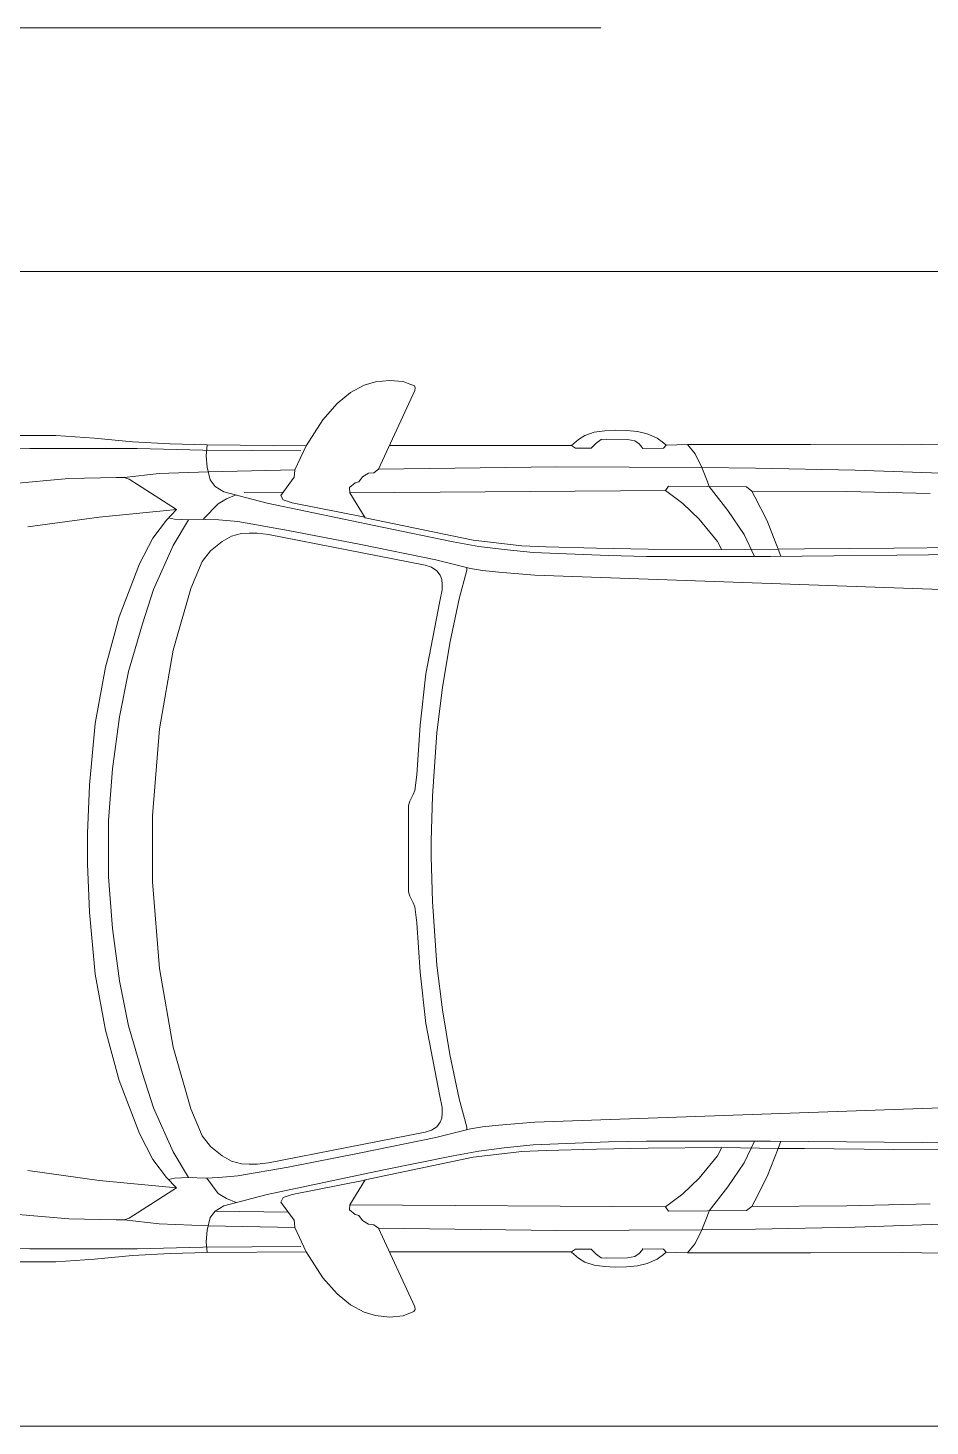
# Model space of a CAD drawing. Header units: millimetres. Extents: x 48966 to 155647, y -43515 to 30475.
# Drawn here: x 136231 to 138185, y -6710 to -3683 of the extents above; entities that cross this region are included whole.
import ezdxf

# ---------------------------------------------------------------- set-up
doc = ezdxf.new("R2010")
doc.units = ezdxf.units.MM
doc.linetypes.add('Осевые', pattern=[6350, 1270, -952.5, 3175, -952.5])
for name, color, linetype, lineweight in [('Оси-2', 7, 'Осевые', 9), ('Парковка', 7, 'Continuous', 9), ('Элементы узлов', 7, 'Continuous', 9)]:
    doc.layers.add(name, color=color, linetype=linetype, lineweight=lineweight)

# ---------------------------------------------------------------- blocks, each defined once
blk = doc.blocks.new('Парковка_одиночная - Средний класс 5300х2500мм-8504601-План -1-го этажа на отм_ -10_350')
at = {"layer": 'Парковка'}
for p, q in [((0, 0), (0, 5300)), ((2500, 0), (2500, 5300))]:
    blk.add_line(p, q, dxfattribs=at)
at = {"layer": 'Элементы узлов'}
for p, q in [((385.9, 3924.6), (383.8, 3850.1)), ((385.9, 3924.6), (383.8, 3850.1)), ((385.9, 3924.6), (383.8, 3850.1)), ((2114.1, 3924.6), (2116.2, 3850.1)), ((2114.1, 3924.6), (2116.2, 3850.1)), ((2114.1, 3924.6), (2116.2, 3850.1)), ((355.2, 3882.6), (355.6, 3794.2)), ((355.2, 3882.6), (355.6, 3794.2)), ((355.2, 3882.6), (355.6, 3794.2)), ((448.6, 3766.1), (459.7, 3892.5)), ((448.6, 3766.1), (459.7, 3892.5)), ((448.6, 3766.1), (459.7, 3892.5)), ((2051.4, 3766.1), (2040.3, 3892.5)), ((2051.4, 3766.1), (2040.3, 3892.5)), ((2051.4, 3766.1), (2040.3, 3892.5)), ((2144.8, 3882.6), (2144.4, 3794.2)), ((2144.8, 3882.6), (2144.4, 3794.2)), ((2144.8, 3882.6), (2144.4, 3794.2)), ((383.8, 3850.1), (383.8, 3748.1)), ((383.8, 3850.1), (383.8, 3748.1)), ((383.8, 3850.1), (383.8, 3748.1)), ((553, 3854.4), (532, 3700.4)), ((553, 3854.4), (532, 3700.4)), ((553, 3854.4), (532, 3700.4)), ((1947, 3854.4), (1968, 3700.4)), ((1947, 3854.4), (1968, 3700.4)), ((1947, 3854.4), (1968, 3700.4)), ((2116.2, 3850.1), (2116.2, 3748.1)), ((2116.2, 3850.1), (2116.2, 3748.1)), ((2116.2, 3850.1), (2116.2, 3748.1)), ((355.6, 3794.2), (361.1, 3710)), ((355.6, 3794.2), (361.1, 3710)), ((355.6, 3794.2), (361.1, 3710)), ((2144.4, 3794.2), (2138.9, 3710)), ((2144.4, 3794.2), (2138.9, 3710)), ((2144.4, 3794.2), (2138.9, 3710)), ((446.3, 3663.7), (448.6, 3766.1)), ((446.3, 3663.7), (448.6, 3766.1)), ((446.3, 3663.7), (448.6, 3766.1)), ((2053.7, 3663.7), (2051.4, 3766.1)), ((2053.7, 3663.7), (2051.4, 3766.1)), ((2053.7, 3663.7), (2051.4, 3766.1)), ((383.8, 3748.1), (383.8, 3618)), ((383.8, 3748.1), (383.8, 3618)), ((383.8, 3748.1), (383.8, 3618)), ((1217.2, 3725.2), (1112.3, 3721.3)), ((1217.2, 3725.2), (1112.3, 3721.3)), ((1217.2, 3725.2), (1112.3, 3721.3)), ((1250, 3725.2), (1217.2, 3725.2)), ((1250, 3725.2), (1217.2, 3725.2)), ((1250, 3725.2), (1217.2, 3725.2)), ((1282.8, 3725.2), (1250, 3725.2)), ((1282.8, 3725.2), (1250, 3725.2)), ((1282.8, 3725.2), (1250, 3725.2)), ((1387.7, 3721.3), (1282.8, 3725.2)), ((1387.7, 3721.3), (1282.8, 3725.2)), ((1387.7, 3721.3), (1282.8, 3725.2)), ((2116.2, 3748.1), (2116.2, 3618)), ((2116.2, 3748.1), (2116.2, 3618)), ((2116.2, 3748.1), (2116.2, 3618)), ((361.1, 3710), (369.1, 3627.9)), ((361.1, 3710), (369.1, 3627.9)), ((361.1, 3710), (369.1, 3627.9)), ((532, 3700.4), (515.9, 3532.5)), ((532, 3700.4), (515.9, 3532.5)), ((532, 3700.4), (515.9, 3532.5)), ((978.6, 3709.1), (857.1, 3686.4)), ((978.6, 3709.1), (857.1, 3686.4)), ((978.6, 3709.1), (857.1, 3686.4)), ((1112.3, 3721.3), (978.6, 3709.1)), ((1112.3, 3721.3), (978.6, 3709.1)), ((1112.3, 3721.3), (978.6, 3709.1)), ((1521.4, 3709.1), (1387.7, 3721.3)), ((1521.4, 3709.1), (1387.7, 3721.3)), ((1521.4, 3709.1), (1387.7, 3721.3)), ((1642.9, 3686.4), (1521.4, 3709.1)), ((1642.9, 3686.4), (1521.4, 3709.1)), ((1642.9, 3686.4), (1521.4, 3709.1)), ((1968, 3700.4), (1984.1, 3532.5)), ((1968, 3700.4), (1984.1, 3532.5)), ((1968, 3700.4), (1984.1, 3532.5)), ((2138.9, 3710), (2130.9, 3627.9)), ((2138.9, 3710), (2130.9, 3627.9)), ((2138.9, 3710), (2130.9, 3627.9)), ((446.3, 3646.3), (446.3, 3663.7)), ((446.3, 3646.3), (446.3, 3663.7)), ((446.3, 3646.3), (446.3, 3663.7)), ((857.1, 3686.4), (748.3, 3657)), ((857.1, 3686.4), (748.3, 3657)), ((857.1, 3686.4), (748.3, 3657)), ((964.2, 3656.1), (1077.2, 3671.1)), ((964.2, 3656.1), (1077.2, 3671.1)), ((964.2, 3656.1), (1077.2, 3671.1)), ((1077.2, 3671.1), (1189, 3679.9)), ((1077.2, 3671.1), (1189, 3679.9)), ((1077.2, 3671.1), (1189, 3679.9)), ((1189, 3679.9), (1250, 3679.9)), ((1189, 3679.9), (1250, 3679.9)), ((1189, 3679.9), (1250, 3679.9)), ((1250, 3679.9), (1311, 3679.9)), ((1250, 3679.9), (1311, 3679.9)), ((1250, 3679.9), (1311, 3679.9)), ((1311, 3679.9), (1422.8, 3671.1)), ((1311, 3679.9), (1422.8, 3671.1)), ((1311, 3679.9), (1422.8, 3671.1)), ((1422.8, 3671.1), (1535.8, 3656.1)), ((1422.8, 3671.1), (1535.8, 3656.1)), ((1422.8, 3671.1), (1535.8, 3656.1)), ((1751.7, 3657), (1642.9, 3686.4)), ((1751.7, 3657), (1642.9, 3686.4)), ((1751.7, 3657), (1642.9, 3686.4)), ((2053.7, 3646.3), (2053.7, 3663.7)), ((2053.7, 3646.3), (2053.7, 3663.7)), ((2053.7, 3646.3), (2053.7, 3663.7)), ((437.5, 3570.1), (446.3, 3646.3)), ((437.5, 3570.1), (446.3, 3646.3)), ((437.5, 3570.1), (446.3, 3646.3)), ((450.2, 3634.9), (446.3, 3646.3)), ((450.2, 3634.9), (446.3, 3646.3)), ((450.2, 3634.9), (446.3, 3646.3)), ((515.9, 3532.5), (450.2, 3634.9)), ((515.9, 3532.5), (450.2, 3634.9)), ((515.9, 3532.5), (450.2, 3634.9)), ((748.3, 3657), (633.1, 3612.6)), ((748.3, 3657), (633.1, 3612.6)), ((748.3, 3657), (633.1, 3612.6)), ((763.2, 3606.2), (866.2, 3636.6)), ((763.2, 3606.2), (866.2, 3636.6)), ((763.2, 3606.2), (866.2, 3636.6)), ((866.2, 3636.6), (964.2, 3656.1)), ((866.2, 3636.6), (964.2, 3656.1)), ((866.2, 3636.6), (964.2, 3656.1)), ((1535.8, 3656.1), (1633.8, 3636.6)), ((1535.8, 3656.1), (1633.8, 3636.6)), ((1535.8, 3656.1), (1633.8, 3636.6)), ((1633.8, 3636.6), (1736.8, 3606.2)), ((1633.8, 3636.6), (1736.8, 3606.2)), ((1633.8, 3636.6), (1736.8, 3606.2)), ((1866.9, 3612.6), (1751.7, 3657)), ((1866.9, 3612.6), (1751.7, 3657)), ((1866.9, 3612.6), (1751.7, 3657)), ((1984.1, 3532.5), (2049.8, 3634.9)), ((1984.1, 3532.5), (2049.8, 3634.9)), ((1984.1, 3532.5), (2049.8, 3634.9)), ((2049.8, 3634.9), (2053.7, 3646.3)), ((2049.8, 3634.9), (2053.7, 3646.3)), ((2049.8, 3634.9), (2053.7, 3646.3)), ((2062.5, 3570.1), (2053.7, 3646.3)), ((2062.5, 3570.1), (2053.7, 3646.3)), ((2062.5, 3570.1), (2053.7, 3646.3)), ((369.1, 3627.9), (373.3, 3546.7)), ((369.1, 3627.9), (373.3, 3546.7)), ((369.1, 3627.9), (373.3, 3546.7)), ((383.8, 3618), (387.4, 3475.7)), ((383.8, 3618), (387.4, 3475.7)), ((383.8, 3618), (387.4, 3475.7)), ((633.1, 3612.6), (577.4, 3584.1)), ((633.1, 3612.6), (577.4, 3584.1)), ((633.1, 3612.6), (577.4, 3584.1)), ((688.8, 3582.3), (763.2, 3606.2)), ((688.8, 3582.3), (763.2, 3606.2)), ((688.8, 3582.3), (763.2, 3606.2)), ((1736.8, 3606.2), (1811.2, 3582.3)), ((1736.8, 3606.2), (1811.2, 3582.3)), ((1736.8, 3606.2), (1811.2, 3582.3)), ((1922.6, 3584.1), (1866.9, 3612.6)), ((1922.6, 3584.1), (1866.9, 3612.6)), ((1922.6, 3584.1), (1866.9, 3612.6)), ((2116.2, 3618), (2112.6, 3475.7)), ((2116.2, 3618), (2112.6, 3475.7)), ((2116.2, 3618), (2112.6, 3475.7)), ((2130.9, 3627.9), (2126.7, 3546.7)), ((2130.9, 3627.9), (2126.7, 3546.7)), ((2130.9, 3627.9), (2126.7, 3546.7)), ((577.4, 3584.1), (538.3, 3554.6)), ((577.4, 3584.1), (538.3, 3554.6)), ((577.4, 3584.1), (538.3, 3554.6)), ((593.8, 3540), (688.8, 3582.3)), ((593.8, 3540), (688.8, 3582.3)), ((593.8, 3540), (688.8, 3582.3)), ((1178.5, 3584.5), (990.7, 3569.3)), ((1178.5, 3584.5), (990.7, 3569.3)), ((1178.5, 3584.5), (990.7, 3569.3)), ((1250, 3584.5), (1178.5, 3584.5)), ((1250, 3584.5), (1178.5, 3584.5)), ((1250, 3584.5), (1178.5, 3584.5)), ((1321.5, 3584.5), (1250, 3584.5)), ((1321.5, 3584.5), (1250, 3584.5)), ((1321.5, 3584.5), (1250, 3584.5)), ((1509.3, 3569.3), (1321.5, 3584.5)), ((1509.3, 3569.3), (1321.5, 3584.5)), ((1509.3, 3569.3), (1321.5, 3584.5)), ((1811.2, 3582.3), (1906.2, 3540)), ((1811.2, 3582.3), (1906.2, 3540)), ((1811.2, 3582.3), (1906.2, 3540)), ((1961.7, 3554.6), (1922.6, 3584.1)), ((1961.7, 3554.6), (1922.6, 3584.1)), ((1961.7, 3554.6), (1922.6, 3584.1)), ((373.3, 3546.7), (375.7, 3466.4)), ((373.3, 3546.7), (375.7, 3466.4)), ((373.3, 3546.7), (375.7, 3466.4)), ((433.7, 3464.3), (437.5, 3570.1)), ((433.7, 3464.3), (437.5, 3570.1)), ((433.7, 3464.3), (437.5, 3570.1)), ((538.3, 3554.6), (515.9, 3532.5)), ((538.3, 3554.6), (515.9, 3532.5)), ((538.3, 3554.6), (515.9, 3532.5)), ((533.8, 3550.2), (536.8, 3537.3)), ((533.8, 3550.2), (536.8, 3537.3)), ((533.8, 3550.2), (536.8, 3537.3)), ((990.7, 3569.3), (820.4, 3539.9)), ((990.7, 3569.3), (820.4, 3539.9)), ((990.7, 3569.3), (820.4, 3539.9)), ((1679.6, 3539.9), (1509.3, 3569.3)), ((1679.6, 3539.9), (1509.3, 3569.3)), ((1679.6, 3539.9), (1509.3, 3569.3)), ((1984.1, 3532.5), (1961.7, 3554.6)), ((1984.1, 3532.5), (1961.7, 3554.6)), ((1984.1, 3532.5), (1961.7, 3554.6)), ((1963.2, 3537.3), (1966.2, 3550.2)), ((1963.2, 3537.3), (1966.2, 3550.2)), ((1963.2, 3537.3), (1966.2, 3550.2)), ((2066.3, 3464.3), (2062.5, 3570.1)), ((2066.3, 3464.3), (2062.5, 3570.1)), ((2066.3, 3464.3), (2062.5, 3570.1)), ((2126.7, 3546.7), (2124.3, 3466.4)), ((2126.7, 3546.7), (2124.3, 3466.4)), ((2126.7, 3546.7), (2124.3, 3466.4)), ((536.8, 3537.3), (538.1, 3507)), ((536.8, 3537.3), (538.1, 3507)), ((536.8, 3537.3), (538.1, 3507)), ((538.1, 3507), (593.8, 3540)), ((538.1, 3507), (593.8, 3540)), ((538.1, 3507), (593.8, 3540)), ((820.4, 3539.9), (686.6, 3501.5)), ((820.4, 3539.9), (686.6, 3501.5)), ((820.4, 3539.9), (686.6, 3501.5)), ((1813.4, 3501.5), (1679.6, 3539.9)), ((1813.4, 3501.5), (1679.6, 3539.9)), ((1813.4, 3501.5), (1679.6, 3539.9)), ((1906.2, 3540), (1961.9, 3507)), ((1906.2, 3540), (1961.9, 3507)), ((1906.2, 3540), (1961.9, 3507)), ((1961.9, 3507), (1963.2, 3537.3)), ((1961.9, 3507), (1963.2, 3537.3)), ((1961.9, 3507), (1963.2, 3537.3)), ((538.1, 3507), (536.9, 3470.1)), ((538.1, 3507), (536.9, 3470.1)), ((538.1, 3507), (536.9, 3470.1)), ((686.6, 3501.5), (628, 3477)), ((686.6, 3501.5), (628, 3477)), ((686.6, 3501.5), (628, 3477)), ((1872, 3477), (1813.4, 3501.5)), ((1872, 3477), (1813.4, 3501.5)), ((1872, 3477), (1813.4, 3501.5)), ((1961.9, 3507), (1963.1, 3470.1)), ((1961.9, 3507), (1963.1, 3470.1)), ((1961.9, 3507), (1963.1, 3470.1)), ((375.7, 3466.4), (399.2, 3468.5)), ((375.7, 3466.4), (399.2, 3468.5)), ((375.7, 3466.4), (399.2, 3468.5)), ((375.7, 3466.4), (377.5, 3251.7)), ((375.7, 3466.4), (377.5, 3251.7)), ((375.7, 3466.4), (377.5, 3251.7)), ((387.4, 3475.7), (388.9, 3263.6)), ((387.4, 3475.7), (388.9, 3263.6)), ((387.4, 3475.7), (388.9, 3263.6)), ((399.2, 3468.5), (424.2, 3466.6)), ((399.2, 3468.5), (424.2, 3466.6)), ((399.2, 3468.5), (424.2, 3466.6)), ((424.2, 3466.6), (451.4, 3460.1)), ((424.2, 3466.6), (451.4, 3460.1)), ((424.2, 3466.6), (451.4, 3460.1)), ((429.8, 3276.7), (433.7, 3464.3)), ((429.8, 3276.7), (433.7, 3464.3)), ((429.8, 3276.7), (433.7, 3464.3)), ((451.4, 3460.1), (465.5, 3449.3)), ((451.4, 3460.1), (465.5, 3449.3)), ((451.4, 3460.1), (465.5, 3449.3)), ((537, 3466.9), (503.6, 3442.6)), ((537, 3466.9), (503.6, 3442.6)), ((537, 3466.9), (503.6, 3442.6)), ((536.9, 3470.1), (537.8, 3441.4)), ((536.9, 3470.1), (537.8, 3441.4)), ((536.9, 3470.1), (537.8, 3441.4)), ((604.9, 3459), (584.8, 3433.7)), ((604.9, 3459), (584.8, 3433.7)), ((604.9, 3459), (584.8, 3433.7)), ((628, 3477), (604.9, 3459)), ((628, 3477), (604.9, 3459)), ((628, 3477), (604.9, 3459)), ((1895.1, 3459), (1872, 3477)), ((1895.1, 3459), (1872, 3477)), ((1895.1, 3459), (1872, 3477)), ((1915.2, 3433.7), (1895.1, 3459)), ((1915.2, 3433.7), (1895.1, 3459)), ((1915.2, 3433.7), (1895.1, 3459)), ((1963.1, 3470.1), (1962.2, 3441.4)), ((1963.1, 3470.1), (1962.2, 3441.4)), ((1963.1, 3470.1), (1962.2, 3441.4)), ((1996.4, 3442.6), (1964.5, 3474.4)), ((1996.4, 3442.6), (1964.5, 3474.4)), ((1996.4, 3442.6), (1964.5, 3474.4)), ((2048.6, 3460.1), (2034.5, 3449.3)), ((2048.6, 3460.1), (2034.5, 3449.3)), ((2048.6, 3460.1), (2034.5, 3449.3)), ((2075.8, 3466.6), (2048.6, 3460.1)), ((2075.8, 3466.6), (2048.6, 3460.1)), ((2075.8, 3466.6), (2048.6, 3460.1)), ((2070.2, 3276.7), (2066.3, 3464.3)), ((2070.2, 3276.7), (2066.3, 3464.3)), ((2070.2, 3276.7), (2066.3, 3464.3)), ((2100.8, 3468.5), (2075.8, 3466.6)), ((2100.8, 3468.5), (2075.8, 3466.6)), ((2100.8, 3468.5), (2075.8, 3466.6)), ((2124.3, 3466.4), (2100.8, 3468.5)), ((2124.3, 3466.4), (2100.8, 3468.5)), ((2124.3, 3466.4), (2100.8, 3468.5)), ((2112.6, 3475.7), (2111.1, 3263.6)), ((2112.6, 3475.7), (2111.1, 3263.6)), ((2112.6, 3475.7), (2111.1, 3263.6)), ((2124.3, 3466.4), (2122.5, 3251.7)), ((2124.3, 3466.4), (2122.5, 3251.7)), ((2124.3, 3466.4), (2122.5, 3251.7)), ((465.5, 3449.3), (462.9, 3290.7)), ((465.5, 3449.3), (462.9, 3290.7)), ((465.5, 3449.3), (462.9, 3290.7)), ((465.5, 3449.3), (477, 3429.9)), ((465.5, 3449.3), (477, 3429.9)), ((465.5, 3449.3), (477, 3429.9)), ((477, 3429.9), (501.6, 3336.2)), ((477, 3429.9), (501.6, 3336.2)), ((477, 3429.9), (501.6, 3336.2)), ((492.7, 3424.6), (483.9, 3403.7)), ((492.7, 3424.6), (483.9, 3403.7)), ((492.7, 3424.6), (483.9, 3403.7)), ((503.6, 3442.6), (492.7, 3424.6)), ((503.6, 3442.6), (492.7, 3424.6)), ((503.6, 3442.6), (492.7, 3424.6)), ((537.8, 3441.4), (541.5, 3400.2)), ((537.8, 3441.4), (541.5, 3400.2)), ((537.8, 3441.4), (541.5, 3400.2)), ((584.8, 3433.7), (573.4, 3413.8)), ((584.8, 3433.7), (573.4, 3413.8)), ((584.8, 3433.7), (573.4, 3413.8)), ((1926.6, 3413.8), (1915.2, 3433.7)), ((1926.6, 3413.8), (1915.2, 3433.7)), ((1926.6, 3413.8), (1915.2, 3433.7)), ((1962.2, 3441.4), (1958.5, 3400.2)), ((1962.2, 3441.4), (1958.5, 3400.2)), ((1962.2, 3441.4), (1958.5, 3400.2)), ((2007.3, 3424.6), (1996.4, 3442.6)), ((2007.3, 3424.6), (1996.4, 3442.6)), ((2007.3, 3424.6), (1996.4, 3442.6)), ((2023, 3429.9), (1998.4, 3336.2)), ((2023, 3429.9), (1998.4, 3336.2)), ((2023, 3429.9), (1998.4, 3336.2)), ((2016.1, 3403.7), (2007.3, 3424.6)), ((2016.1, 3403.7), (2007.3, 3424.6)), ((2016.1, 3403.7), (2007.3, 3424.6)), ((2034.5, 3449.3), (2023, 3429.9)), ((2034.5, 3449.3), (2023, 3429.9)), ((2034.5, 3449.3), (2023, 3429.9)), ((541.5, 3400.2), (560.7, 3291)), ((541.5, 3400.2), (560.7, 3291)), ((541.5, 3400.2), (560.7, 3291)), ((567.6, 3392.3), (566.9, 3375.5)), ((567.6, 3392.3), (566.9, 3375.5)), ((567.6, 3392.3), (566.9, 3375.5)), ((573.4, 3413.8), (567.6, 3392.3)), ((573.4, 3413.8), (567.6, 3392.3)), ((573.4, 3413.8), (567.6, 3392.3)), ((1932.4, 3392.3), (1926.6, 3413.8)), ((1932.4, 3392.3), (1926.6, 3413.8)), ((1932.4, 3392.3), (1926.6, 3413.8)), ((1933.1, 3375.5), (1932.4, 3392.3)), ((1933.1, 3375.5), (1932.4, 3392.3)), ((1933.1, 3375.5), (1932.4, 3392.3)), ((1958.5, 3400.2), (1939.3, 3291)), ((1958.5, 3400.2), (1939.3, 3291)), ((1958.5, 3400.2), (1939.3, 3291)), ((566.9, 3375.5), (566.9, 3357.9)), ((566.9, 3375.5), (566.9, 3357.9)), ((566.9, 3375.5), (566.9, 3357.9)), ((1933.1, 3357.9), (1933.1, 3375.5)), ((1933.1, 3357.9), (1933.1, 3375.5)), ((1933.1, 3357.9), (1933.1, 3375.5)), ((2021.3, 3386.4), (2022.2, 3301.7)), ((2021.3, 3386.4), (2022.2, 3301.7)), ((2021.3, 3386.4), (2022.2, 3301.7)), ((501.6, 3336.2), (553.9, 3087.1)), ((501.6, 3336.2), (553.9, 3087.1)), ((501.6, 3336.2), (553.9, 3087.1)), ((566.9, 3357.9), (569.7, 3333.2)), ((566.9, 3357.9), (569.7, 3333.2)), ((566.9, 3357.9), (569.7, 3333.2)), ((569.7, 3333.2), (636.3, 2994)), ((569.7, 3333.2), (636.3, 2994)), ((569.7, 3333.2), (636.3, 2994)), ((1863.7, 2994), (1930.3, 3333.2)), ((1863.7, 2994), (1930.3, 3333.2)), ((1863.7, 2994), (1930.3, 3333.2)), ((1930.3, 3333.2), (1933.1, 3357.9)), ((1930.3, 3333.2), (1933.1, 3357.9)), ((1930.3, 3333.2), (1933.1, 3357.9)), ((1998.4, 3336.2), (1946.1, 3087.1)), ((1998.4, 3336.2), (1946.1, 3087.1)), ((1998.4, 3336.2), (1946.1, 3087.1)), ((445.6, 3278), (485, 3307)), ((445.6, 3278), (485, 3307)), ((445.6, 3278), (485, 3307)), ((485, 3307), (494.5, 3301.4)), ((485, 3307), (494.5, 3301.4)), ((485, 3307), (494.5, 3301.4)), ((494.5, 3301.4), (501.4, 3282.2)), ((494.5, 3301.4), (501.4, 3282.2)), ((494.5, 3301.4), (501.4, 3282.2)), ((2005.5, 3301.4), (1998.6, 3282.2)), ((2005.5, 3301.4), (1998.6, 3282.2)), ((2005.5, 3301.4), (1998.6, 3282.2)), ((2015, 3307), (2005.5, 3301.4)), ((2015, 3307), (2005.5, 3301.4)), ((2015, 3307), (2005.5, 3301.4)), ((2054.4, 3278), (2015, 3307)), ((2054.4, 3278), (2015, 3307)), ((2054.4, 3278), (2015, 3307)), ((377.5, 3251.7), (429.8, 3276.7)), ((377.5, 3251.7), (429.8, 3276.7)), ((377.5, 3251.7), (429.8, 3276.7)), ((429.8, 3276.7), (439, 3277.1)), ((429.8, 3276.7), (439, 3277.1)), ((429.8, 3276.7), (439, 3277.1)), ((439, 3277.1), (445.6, 3278)), ((439, 3277.1), (445.6, 3278)), ((439, 3277.1), (445.6, 3278)), ((501.4, 3282.2), (532.2, 3125.2)), ((501.4, 3282.2), (532.2, 3125.2)), ((501.4, 3282.2), (532.2, 3125.2)), ((560.7, 3291), (591.2, 3133.2)), ((560.7, 3291), (591.2, 3133.2)), ((560.7, 3291), (591.2, 3133.2)), ((1939.3, 3291), (1908.8, 3133.2)), ((1939.3, 3291), (1908.8, 3133.2)), ((1939.3, 3291), (1908.8, 3133.2)), ((1998.6, 3282.2), (1967.8, 3125.2)), ((1998.6, 3282.2), (1967.8, 3125.2)), ((1998.6, 3282.2), (1967.8, 3125.2)), ((2061, 3277.1), (2054.4, 3278)), ((2061, 3277.1), (2054.4, 3278)), ((2061, 3277.1), (2054.4, 3278)), ((2070.2, 3276.7), (2061, 3277.1)), ((2070.2, 3276.7), (2061, 3277.1)), ((2070.2, 3276.7), (2061, 3277.1)), ((2122.5, 3251.7), (2070.2, 3276.7)), ((2122.5, 3251.7), (2070.2, 3276.7)), ((2122.5, 3251.7), (2070.2, 3276.7)), ((377.5, 3251.7), (321.2, 3215.5)), ((377.5, 3251.7), (321.2, 3215.5)), ((377.5, 3251.7), (321.2, 3215.5)), ((2122.5, 3251.7), (2178.8, 3215.5)), ((2122.5, 3251.7), (2178.8, 3215.5)), ((2122.5, 3251.7), (2178.8, 3215.5)), ((321.2, 3215.5), (286.2, 3185.1)), ((321.2, 3215.5), (286.2, 3185.1)), ((321.2, 3215.5), (286.2, 3185.1)), ((2178.8, 3215.5), (2213.8, 3185.1)), ((2178.8, 3215.5), (2213.8, 3185.1)), ((2178.8, 3215.5), (2213.8, 3185.1)), ((286.2, 3185.1), (262.1, 3155.9)), ((286.2, 3185.1), (262.1, 3155.9)), ((286.2, 3185.1), (262.1, 3155.9)), ((2213.8, 3185.1), (2237.9, 3155.9)), ((2213.8, 3185.1), (2237.9, 3155.9)), ((2213.8, 3185.1), (2237.9, 3155.9)), ((262.1, 3155.9), (246.7, 3126.4)), ((262.1, 3155.9), (246.7, 3126.4)), ((262.1, 3155.9), (246.7, 3126.4)), ((468, 3158.1), (457.8, 3145.9)), ((468, 3158.1), (457.8, 3145.9)), ((468, 3158.1), (457.8, 3145.9)), ((479.2, 3157.7), (468, 3158.1)), ((479.2, 3157.7), (468, 3158.1)), ((479.2, 3157.7), (468, 3158.1)), ((479.2, 3157.7), (474.5, 2473.4)), ((479.2, 3157.7), (474.5, 2473.4)), ((479.2, 3157.7), (474.5, 2473.4)), ((533.4, 3124.1), (479.2, 3157.7)), ((533.4, 3124.1), (479.2, 3157.7)), ((533.4, 3124.1), (479.2, 3157.7)), ((1966.6, 3124.1), (2020.8, 3157.7)), ((1966.6, 3124.1), (2020.8, 3157.7)), ((1966.6, 3124.1), (2020.8, 3157.7)), ((2020.8, 3157.7), (2032, 3158.1)), ((2020.8, 3157.7), (2032, 3158.1)), ((2020.8, 3157.7), (2032, 3158.1)), ((2020.8, 3157.7), (2025.5, 2473.4)), ((2020.8, 3157.7), (2025.5, 2473.4)), ((2020.8, 3157.7), (2025.5, 2473.4)), ((2032, 3158.1), (2042.2, 3145.9)), ((2032, 3158.1), (2042.2, 3145.9)), ((2032, 3158.1), (2042.2, 3145.9)), ((2237.9, 3155.9), (2253.3, 3126.4)), ((2237.9, 3155.9), (2253.3, 3126.4)), ((2237.9, 3155.9), (2253.3, 3126.4)), ((246.7, 3126.4), (239.4, 3101.8)), ((246.7, 3126.4), (239.4, 3101.8)), ((246.7, 3126.4), (239.4, 3101.8)), ((444.7, 3129.9), (436.9, 3116.8)), ((444.7, 3129.9), (436.9, 3116.8)), ((444.7, 3129.9), (436.9, 3116.8)), ((455.6, 3137.8), (444.7, 3129.9)), ((455.6, 3137.8), (444.7, 3129.9)), ((455.6, 3137.8), (444.7, 3129.9)), ((457.8, 3145.9), (455.6, 3137.8)), ((457.8, 3145.9), (455.6, 3137.8)), ((457.8, 3145.9), (455.6, 3137.8)), ((581.9, 2890.5), (533.4, 3124.1)), ((581.9, 2890.5), (533.4, 3124.1)), ((581.9, 2890.5), (533.4, 3124.1)), ((591.2, 3133.2), (624.6, 2971.4)), ((591.2, 3133.2), (624.6, 2971.4)), ((591.2, 3133.2), (624.6, 2971.4)), ((1908.8, 3133.2), (1875.4, 2971.4)), ((1908.8, 3133.2), (1875.4, 2971.4)), ((1908.8, 3133.2), (1875.4, 2971.4)), ((1918.1, 2890.5), (1966.6, 3124.1)), ((1918.1, 2890.5), (1966.6, 3124.1)), ((1918.1, 2890.5), (1966.6, 3124.1)), ((2042.2, 3145.9), (2044.4, 3137.8)), ((2042.2, 3145.9), (2044.4, 3137.8)), ((2042.2, 3145.9), (2044.4, 3137.8)), ((2044.4, 3137.8), (2055.3, 3129.9)), ((2044.4, 3137.8), (2055.3, 3129.9)), ((2044.4, 3137.8), (2055.3, 3129.9)), ((2055.3, 3129.9), (2063.1, 3116.8)), ((2055.3, 3129.9), (2063.1, 3116.8)), ((2055.3, 3129.9), (2063.1, 3116.8)), ((2253.3, 3126.4), (2260.6, 3101.8)), ((2253.3, 3126.4), (2260.6, 3101.8)), ((2253.3, 3126.4), (2260.6, 3101.8)), ((239.4, 3101.8), (236, 3071.2)), ((239.4, 3101.8), (236, 3071.2)), ((239.4, 3101.8), (236, 3071.2)), ((428.3, 3095.2), (257.9, 3016.3)), ((428.3, 3095.2), (257.9, 3016.3)), ((428.3, 3095.2), (257.9, 3016.3)), ((423.4, 2710), (428.3, 3095.2)), ((423.4, 2710), (428.3, 3095.2)), ((423.4, 2710), (428.3, 3095.2)), ((436, 3105.6), (428.3, 3095.2)), ((436, 3105.6), (428.3, 3095.2)), ((436, 3105.6), (428.3, 3095.2)), ((436.9, 3116.8), (436, 3105.6)), ((436.9, 3116.8), (436, 3105.6)), ((436.9, 3116.8), (436, 3105.6)), ((2063.1, 3116.8), (2064, 3105.6)), ((2063.1, 3116.8), (2064, 3105.6)), ((2063.1, 3116.8), (2064, 3105.6)), ((2064, 3105.6), (2071.7, 3095.2)), ((2064, 3105.6), (2071.7, 3095.2)), ((2064, 3105.6), (2071.7, 3095.2)), ((2076.6, 2710), (2071.7, 3095.2)), ((2071.7, 3095.2), (2242.1, 3016.3)), ((2076.6, 2710), (2071.7, 3095.2)), ((2071.7, 3095.2), (2242.1, 3016.3)), ((2076.6, 2710), (2071.7, 3095.2)), ((2071.7, 3095.2), (2242.1, 3016.3)), ((2260.6, 3101.8), (2264, 3071.2)), ((2260.6, 3101.8), (2264, 3071.2)), ((2260.6, 3101.8), (2264, 3071.2)), ((236, 3071.2), (238.5, 3041.8)), ((236, 3071.2), (238.5, 3041.8)), ((236, 3071.2), (238.5, 3041.8)), ((377.2, 3071.5), (377.2, 2677.3)), ((377.2, 3071.5), (377.2, 2677.3)), ((377.2, 3071.5), (377.2, 2677.3)), ((553.9, 3087.1), (585.3, 2933.8)), ((553.9, 3087.1), (585.3, 2933.8)), ((553.9, 3087.1), (585.3, 2933.8)), ((1946.1, 3087.1), (1914.7, 2933.8)), ((1946.1, 3087.1), (1914.7, 2933.8)), ((1946.1, 3087.1), (1914.7, 2933.8)), ((2122.8, 3071.5), (2122.8, 2677.3)), ((2122.8, 3071.5), (2122.8, 2677.3)), ((2122.8, 3071.5), (2122.8, 2677.3)), ((2264, 3071.2), (2261.5, 3041.8)), ((2264, 3071.2), (2261.5, 3041.8)), ((2264, 3071.2), (2261.5, 3041.8)), ((238.5, 3041.8), (248.3, 3018.8)), ((238.5, 3041.8), (248.3, 3018.8)), ((238.5, 3041.8), (248.3, 3018.8)), ((1132.5, 3020.3), (1147.2, 3027.5)), ((1132.5, 3020.3), (1147.2, 3027.5)), ((1132.5, 3020.3), (1147.2, 3027.5)), ((1147.2, 3027.5), (1156.3, 3030.2)), ((1147.2, 3027.5), (1156.3, 3030.2)), ((1147.2, 3027.5), (1156.3, 3030.2)), ((1156.3, 3030.2), (1250, 3030.2)), ((1156.3, 3030.2), (1250, 3030.2)), ((1156.3, 3030.2), (1250, 3030.2)), ((1250, 3030.2), (1343.7, 3030.2)), ((1250, 3030.2), (1343.7, 3030.2)), ((1250, 3030.2), (1343.7, 3030.2)), ((1343.7, 3030.2), (1352.8, 3027.5)), ((1343.7, 3030.2), (1352.8, 3027.5)), ((1343.7, 3030.2), (1352.8, 3027.5)), ((1352.8, 3027.5), (1367.5, 3020.3)), ((1352.8, 3027.5), (1367.5, 3020.3)), ((1352.8, 3027.5), (1367.5, 3020.3)), ((2252, 3017.5), (2256.9, 3031.1)), ((2252, 3017.5), (2256.9, 3031.1)), ((2252, 3017.5), (2256.9, 3031.1)), ((2261.5, 3041.8), (2256.9, 3031.1)), ((2261.5, 3041.8), (2256.9, 3031.1)), ((2261.5, 3041.8), (2256.9, 3031.1)), ((252, 3016.1), (248.3, 3018.8)), ((252, 3016.1), (248.3, 3018.8)), ((252, 3016.1), (248.3, 3018.8)), ((257.9, 3016.3), (252, 3016.1)), ((257.9, 3016.3), (252, 3016.1)), ((257.9, 3016.3), (252, 3016.1)), ((871.3, 2993), (982.7, 3005)), ((871.3, 2993), (982.7, 3005)), ((871.3, 2993), (982.7, 3005)), ((982.7, 3005), (1089.7, 3012.2)), ((982.7, 3005), (1089.7, 3012.2)), ((982.7, 3005), (1089.7, 3012.2)), ((1089.7, 3012.2), (1124.1, 3016.5)), ((1089.7, 3012.2), (1124.1, 3016.5)), ((1089.7, 3012.2), (1124.1, 3016.5)), ((1124.1, 3016.5), (1132.5, 3020.3)), ((1124.1, 3016.5), (1132.5, 3020.3)), ((1124.1, 3016.5), (1132.5, 3020.3)), ((1367.5, 3020.3), (1375.9, 3016.5)), ((1367.5, 3020.3), (1375.9, 3016.5)), ((1367.5, 3020.3), (1375.9, 3016.5)), ((1375.9, 3016.5), (1410.3, 3012.2)), ((1375.9, 3016.5), (1410.3, 3012.2)), ((1375.9, 3016.5), (1410.3, 3012.2)), ((1410.3, 3012.2), (1517.3, 3005)), ((1410.3, 3012.2), (1517.3, 3005)), ((1410.3, 3012.2), (1517.3, 3005)), ((1517.3, 3005), (1628.7, 2993)), ((1517.3, 3005), (1628.7, 2993)), ((1517.3, 3005), (1628.7, 2993)), ((2242.1, 3016.3), (2248, 3016.1)), ((2242.1, 3016.3), (2248, 3016.1)), ((2242.1, 3016.3), (2248, 3016.1)), ((2248, 3016.1), (2252, 3017.5)), ((2248, 3016.1), (2252, 3017.5)), ((2248, 3016.1), (2252, 3017.5)), ((624.6, 2971.4), (636.2, 2924.6)), ((624.6, 2971.4), (636.2, 2924.6)), ((624.6, 2971.4), (636.2, 2924.6)), ((636.3, 2994), (640.5, 2980.6)), ((636.3, 2994), (640.5, 2980.6)), ((636.3, 2994), (640.5, 2980.6)), ((640.5, 2980.6), (648, 2969.2)), ((640.5, 2980.6), (648, 2969.2)), ((640.5, 2980.6), (648, 2969.2)), ((648, 2969.2), (658.1, 2961.4)), ((648, 2969.2), (658.1, 2961.4)), ((648, 2969.2), (658.1, 2961.4)), ((713.9, 2962.3), (871.3, 2993)), ((713.9, 2962.3), (871.3, 2993)), ((713.9, 2962.3), (871.3, 2993)), ((900.9, 2957), (998.1, 2968.6)), ((900.9, 2957), (998.1, 2968.6)), ((900.9, 2957), (998.1, 2968.6)), ((998.1, 2968.6), (1136, 2978)), ((998.1, 2968.6), (1136, 2978)), ((998.1, 2968.6), (1136, 2978)), ((1136, 2978), (1232.8, 2980.9)), ((1136, 2978), (1232.8, 2980.9)), ((1136, 2978), (1232.8, 2980.9)), ((1232.8, 2980.9), (1250, 2980.9)), ((1232.8, 2980.9), (1250, 2980.9)), ((1232.8, 2980.9), (1250, 2980.9)), ((1250, 2980.9), (1267.2, 2980.9)), ((1250, 2980.9), (1267.2, 2980.9)), ((1250, 2980.9), (1267.2, 2980.9)), ((1267.2, 2980.9), (1364, 2978)), ((1267.2, 2980.9), (1364, 2978)), ((1267.2, 2980.9), (1364, 2978)), ((1364, 2978), (1501.9, 2968.6)), ((1364, 2978), (1501.9, 2968.6)), ((1364, 2978), (1501.9, 2968.6)), ((1501.9, 2968.6), (1599.1, 2957)), ((1501.9, 2968.6), (1599.1, 2957)), ((1501.9, 2968.6), (1599.1, 2957)), ((1628.7, 2993), (1786.1, 2962.3)), ((1628.7, 2993), (1786.1, 2962.3)), ((1628.7, 2993), (1786.1, 2962.3)), ((1841.9, 2961.4), (1852, 2969.2)), ((1841.9, 2961.4), (1852, 2969.2)), ((1841.9, 2961.4), (1852, 2969.2)), ((1852, 2969.2), (1859.5, 2980.6)), ((1852, 2969.2), (1859.5, 2980.6)), ((1852, 2969.2), (1859.5, 2980.6)), ((1859.5, 2980.6), (1863.7, 2994)), ((1859.5, 2980.6), (1863.7, 2994)), ((1859.5, 2980.6), (1863.7, 2994)), ((1875.4, 2971.4), (1863.8, 2924.6)), ((1875.4, 2971.4), (1863.8, 2924.6)), ((1875.4, 2971.4), (1863.8, 2924.6)), ((658.1, 2961.4), (666.9, 2958.3)), ((658.1, 2961.4), (666.9, 2958.3)), ((658.1, 2961.4), (666.9, 2958.3)), ((666.9, 2958.3), (677.7, 2957.3)), ((666.9, 2958.3), (677.7, 2957.3)), ((666.9, 2958.3), (677.7, 2957.3)), ((677.7, 2957.3), (689.6, 2957.5)), ((677.7, 2957.3), (689.6, 2957.5)), ((677.7, 2957.3), (689.6, 2957.5)), ((689.6, 2957.5), (713.9, 2962.3)), ((689.6, 2957.5), (713.9, 2962.3)), ((689.6, 2957.5), (713.9, 2962.3)), ((708.7, 2920.2), (804.8, 2940.5)), ((708.7, 2920.2), (804.8, 2940.5)), ((708.7, 2920.2), (804.8, 2940.5)), ((804.8, 2940.5), (900.9, 2957)), ((804.8, 2940.5), (900.9, 2957)), ((804.8, 2940.5), (900.9, 2957)), ((1599.1, 2957), (1695.2, 2940.5)), ((1599.1, 2957), (1695.2, 2940.5)), ((1599.1, 2957), (1695.2, 2940.5)), ((1695.2, 2940.5), (1791.3, 2920.2)), ((1695.2, 2940.5), (1791.3, 2920.2)), ((1695.2, 2940.5), (1791.3, 2920.2)), ((1786.1, 2962.3), (1810.4, 2957.5)), ((1786.1, 2962.3), (1810.4, 2957.5)), ((1786.1, 2962.3), (1810.4, 2957.5)), ((1810.4, 2957.5), (1822.3, 2957.3)), ((1810.4, 2957.5), (1822.3, 2957.3)), ((1810.4, 2957.5), (1822.3, 2957.3)), ((1822.3, 2957.3), (1833.1, 2958.3)), ((1822.3, 2957.3), (1833.1, 2958.3)), ((1822.3, 2957.3), (1833.1, 2958.3)), ((1833.1, 2958.3), (1841.9, 2961.4)), ((1833.1, 2958.3), (1841.9, 2961.4)), ((1833.1, 2958.3), (1841.9, 2961.4)), ((585.3, 2933.8), (595.5, 2877.9)), ((585.3, 2933.8), (595.5, 2877.9)), ((585.3, 2933.8), (595.5, 2877.9)), ((636.2, 2924.6), (643.4, 2896.1)), ((636.2, 2924.6), (643.4, 2896.1)), ((636.2, 2924.6), (643.4, 2896.1)), ((647.2, 2903.7), (708.7, 2920.2)), ((647.2, 2903.7), (708.7, 2920.2)), ((647.2, 2903.7), (708.7, 2920.2)), ((1791.3, 2920.2), (1852.8, 2903.7)), ((1791.3, 2920.2), (1852.8, 2903.7)), ((1791.3, 2920.2), (1852.8, 2903.7)), ((1863.8, 2924.6), (1856.6, 2896.1)), ((1863.8, 2924.6), (1856.6, 2896.1)), ((1863.8, 2924.6), (1856.6, 2896.1)), ((1914.7, 2933.8), (1904.5, 2877.9)), ((1914.7, 2933.8), (1904.5, 2877.9)), ((1914.7, 2933.8), (1904.5, 2877.9)), ((594.1, 2784.5), (581.9, 2890.5)), ((594.1, 2784.5), (581.9, 2890.5)), ((594.1, 2784.5), (581.9, 2890.5)), ((595.5, 2877.9), (602.2, 2823.3)), ((595.5, 2877.9), (602.2, 2823.3)), ((595.5, 2877.9), (602.2, 2823.3)), ((641.5, 2903.7), (647.2, 2903.7)), ((641.5, 2903.7), (647.2, 2903.7)), ((641.5, 2903.7), (647.2, 2903.7)), ((643.4, 2896.1), (647.8, 2869.8)), ((643.4, 2896.1), (647.8, 2869.8)), ((643.4, 2896.1), (647.8, 2869.8)), ((1856.6, 2896.1), (1852.2, 2869.8)), ((1856.6, 2896.1), (1852.2, 2869.8)), ((1856.6, 2896.1), (1852.2, 2869.8)), ((1852.8, 2903.7), (1858.5, 2903.7)), ((1852.8, 2903.7), (1858.5, 2903.7)), ((1852.8, 2903.7), (1858.5, 2903.7)), ((1904.5, 2877.9), (1897.8, 2823.3)), ((1904.5, 2877.9), (1897.8, 2823.3)), ((1904.5, 2877.9), (1897.8, 2823.3)), ((1905.9, 2784.5), (1918.1, 2890.5)), ((1905.9, 2784.5), (1918.1, 2890.5)), ((1905.9, 2784.5), (1918.1, 2890.5)), ((647.8, 2869.8), (651.6, 2834.6)), ((647.8, 2869.8), (651.6, 2834.6)), ((647.8, 2869.8), (651.6, 2834.6)), ((1852.2, 2869.8), (1848.4, 2834.6)), ((1852.2, 2869.8), (1848.4, 2834.6)), ((1852.2, 2869.8), (1848.4, 2834.6)), ((602.2, 2823.3), (608.9, 2760.1)), ((602.2, 2823.3), (608.9, 2760.1)), ((602.2, 2823.3), (608.9, 2760.1)), ((651.6, 2834.6), (658, 2756.5)), ((651.6, 2834.6), (658, 2756.5)), ((651.6, 2834.6), (658, 2756.5)), ((1848.4, 2834.6), (1842, 2756.5)), ((1848.4, 2834.6), (1842, 2756.5)), ((1848.4, 2834.6), (1842, 2756.5)), ((1897.8, 2823.3), (1891.1, 2760.1)), ((1897.8, 2823.3), (1891.1, 2760.1)), ((1897.8, 2823.3), (1891.1, 2760.1)), ((596.6, 2732.5), (594.1, 2784.5)), ((596.6, 2732.5), (594.1, 2784.5)), ((596.6, 2732.5), (594.1, 2784.5)), ((608.9, 2760.1), (615.1, 2597.1)), ((608.9, 2760.1), (615.1, 2597.1)), ((608.9, 2760.1), (615.1, 2597.1)), ((658, 2756.5), (717.5, 1056)), ((658, 2756.5), (717.5, 1056)), ((658, 2756.5), (717.5, 1056)), ((1782.5, 1056), (1842, 2756.5)), ((1782.5, 1056), (1842, 2756.5)), ((1782.5, 1056), (1842, 2756.5)), ((1891.1, 2760.1), (1884.9, 2597.1)), ((1891.1, 2760.1), (1884.9, 2597.1)), ((1891.1, 2760.1), (1884.9, 2597.1)), ((1903.4, 2732.5), (1905.9, 2784.5)), ((1903.4, 2732.5), (1905.9, 2784.5)), ((1903.4, 2732.5), (1905.9, 2784.5)), ((599.5, 2622.8), (596.6, 2732.5)), ((599.5, 2622.8), (596.6, 2732.5)), ((599.5, 2622.8), (596.6, 2732.5)), ((1900.5, 2622.8), (1903.4, 2732.5)), ((1900.5, 2622.8), (1903.4, 2732.5)), ((1900.5, 2622.8), (1903.4, 2732.5)), ((424.9, 2394.9), (423.4, 2710)), ((424.9, 2394.9), (423.4, 2710)), ((424.9, 2394.9), (423.4, 2710)), ((2075.1, 2394.9), (2076.6, 2710)), ((2075.1, 2394.9), (2076.6, 2710)), ((2075.1, 2394.9), (2076.6, 2710)), ((376.8, 2677.3), (363.7, 2662.2)), ((376.8, 2677.3), (363.7, 2662.2)), ((376.8, 2677.3), (363.7, 2662.2)), ((377.2, 2677.3), (382.9, 2668.3)), ((377.2, 2677.3), (382.9, 2668.3)), ((377.2, 2677.3), (382.9, 2668.3)), ((382.9, 2668.3), (383.1, 2634.4)), ((382.9, 2668.3), (383.1, 2634.4)), ((382.9, 2668.3), (383.1, 2634.4)), ((2117.1, 2668.3), (2116.9, 2634.4)), ((2117.1, 2668.3), (2116.9, 2634.4)), ((2117.1, 2668.3), (2116.9, 2634.4)), ((2122.8, 2677.3), (2117.1, 2668.3)), ((2122.8, 2677.3), (2117.1, 2668.3)), ((2122.8, 2677.3), (2117.1, 2668.3)), ((2136.3, 2662.2), (2123.2, 2677.3)), ((2136.3, 2662.2), (2123.2, 2677.3)), ((2136.3, 2662.2), (2123.2, 2677.3)), ((355, 2648.6), (348.2, 2628.3)), ((355, 2648.6), (348.2, 2628.3)), ((355, 2648.6), (348.2, 2628.3)), ((363.7, 2662.2), (355, 2648.6)), ((363.7, 2662.2), (355, 2648.6)), ((363.7, 2662.2), (355, 2648.6)), ((383.1, 2634.4), (371.8, 2623.8)), ((383.1, 2634.4), (371.8, 2623.8)), ((383.1, 2634.4), (371.8, 2623.8)), ((2116.9, 2634.4), (2128.2, 2623.8)), ((2116.9, 2634.4), (2128.2, 2623.8)), ((2116.9, 2634.4), (2128.2, 2623.8)), ((2145, 2648.6), (2136.3, 2662.2)), ((2145, 2648.6), (2136.3, 2662.2)), ((2145, 2648.6), (2136.3, 2662.2)), ((2151.8, 2628.3), (2145, 2648.6)), ((2151.8, 2628.3), (2145, 2648.6)), ((2151.8, 2628.3), (2145, 2648.6)), ((345.4, 2604.8), (343.8, 2583)), ((345.4, 2604.8), (343.8, 2583)), ((345.4, 2604.8), (343.8, 2583)), ((348.2, 2628.3), (345.4, 2604.8)), ((348.2, 2628.3), (345.4, 2604.8)), ((348.2, 2628.3), (345.4, 2604.8)), ((364.3, 2613.1), (363.3, 2602)), ((364.3, 2613.1), (363.3, 2602)), ((364.3, 2613.1), (363.3, 2602)), ((371.8, 2623.8), (364.3, 2613.1)), ((371.8, 2623.8), (364.3, 2613.1)), ((371.8, 2623.8), (364.3, 2613.1)), ((601.4, 2510.9), (599.5, 2622.8)), ((601.4, 2510.9), (599.5, 2622.8)), ((601.4, 2510.9), (599.5, 2622.8)), ((1898.6, 2510.9), (1900.5, 2622.8)), ((1898.6, 2510.9), (1900.5, 2622.8)), ((1898.6, 2510.9), (1900.5, 2622.8)), ((2128.2, 2623.8), (2135.7, 2613.1)), ((2128.2, 2623.8), (2135.7, 2613.1)), ((2128.2, 2623.8), (2135.7, 2613.1)), ((2135.7, 2613.1), (2136.7, 2602)), ((2135.7, 2613.1), (2136.7, 2602)), ((2135.7, 2613.1), (2136.7, 2602)), ((2154.6, 2604.8), (2151.8, 2628.3)), ((2154.6, 2604.8), (2151.8, 2628.3)), ((2154.6, 2604.8), (2151.8, 2628.3)), ((2156.2, 2583), (2154.6, 2604.8)), ((2156.2, 2583), (2154.6, 2604.8)), ((2156.2, 2583), (2154.6, 2604.8)), ((343.8, 2583), (344.6, 2558.1)), ((343.8, 2583), (344.6, 2558.1)), ((343.8, 2583), (344.6, 2558.1)), ((363.3, 2602), (364.3, 2555.8)), ((363.3, 2602), (364.3, 2555.8)), ((363.3, 2602), (364.3, 2555.8)), ((615.1, 2597.1), (617, 2514.6)), ((615.1, 2597.1), (617, 2514.6)), ((615.1, 2597.1), (617, 2514.6)), ((1884.9, 2597.1), (1883, 2514.6)), ((1884.9, 2597.1), (1883, 2514.6)), ((1884.9, 2597.1), (1883, 2514.6)), ((2136.7, 2602), (2135.7, 2555.8)), ((2136.7, 2602), (2135.7, 2555.8)), ((2136.7, 2602), (2135.7, 2555.8)), ((2155.4, 2558.1), (2156.2, 2583)), ((2155.4, 2558.1), (2156.2, 2583)), ((2155.4, 2558.1), (2156.2, 2583)), ((344.6, 2558.1), (346.9, 2534.2)), ((344.6, 2558.1), (346.9, 2534.2)), ((344.6, 2558.1), (346.9, 2534.2)), ((364.3, 2555.8), (367.1, 2540)), ((364.3, 2555.8), (367.1, 2540)), ((364.3, 2555.8), (367.1, 2540)), ((2135.7, 2555.8), (2132.9, 2540)), ((2135.7, 2555.8), (2132.9, 2540)), ((2135.7, 2555.8), (2132.9, 2540)), ((2153.1, 2534.2), (2155.4, 2558.1)), ((2153.1, 2534.2), (2155.4, 2558.1)), ((2153.1, 2534.2), (2155.4, 2558.1)), ((346.9, 2534.2), (352, 2513.4)), ((346.9, 2534.2), (352, 2513.4)), ((346.9, 2534.2), (352, 2513.4)), ((352, 2513.4), (361.4, 2492)), ((352, 2513.4), (361.4, 2492)), ((352, 2513.4), (361.4, 2492)), ((367.1, 2540), (373.3, 2530.7)), ((367.1, 2540), (373.3, 2530.7)), ((367.1, 2540), (373.3, 2530.7)), ((373.3, 2530.7), (380.3, 2525.2)), ((373.3, 2530.7), (380.3, 2525.2)), ((373.3, 2530.7), (380.3, 2525.2)), ((380.3, 2525.2), (383.6, 2523.1)), ((380.3, 2525.2), (383.6, 2523.1)), ((380.3, 2525.2), (383.6, 2523.1)), ((383.6, 2523.1), (383.1, 2477.7)), ((383.6, 2523.1), (383.1, 2477.7)), ((383.6, 2523.1), (383.1, 2477.7)), ((617, 2514.6), (617, 2246)), ((617, 2514.6), (617, 2246)), ((617, 2514.6), (617, 2246)), ((1883, 2514.6), (1883, 2246)), ((1883, 2514.6), (1883, 2246)), ((1883, 2514.6), (1883, 2246)), ((2119.7, 2525.2), (2116.4, 2523.1)), ((2119.7, 2525.2), (2116.4, 2523.1)), ((2119.7, 2525.2), (2116.4, 2523.1)), ((2116.4, 2523.1), (2116.9, 2477.7)), ((2116.4, 2523.1), (2116.9, 2477.7)), ((2116.4, 2523.1), (2116.9, 2477.7)), ((2126.7, 2530.7), (2119.7, 2525.2)), ((2126.7, 2530.7), (2119.7, 2525.2)), ((2126.7, 2530.7), (2119.7, 2525.2)), ((2132.9, 2540), (2126.7, 2530.7)), ((2132.9, 2540), (2126.7, 2530.7)), ((2132.9, 2540), (2126.7, 2530.7)), ((2138.6, 2492), (2148, 2513.4)), ((2138.6, 2492), (2148, 2513.4)), ((2138.6, 2492), (2148, 2513.4)), ((2148, 2513.4), (2153.1, 2534.2)), ((2148, 2513.4), (2153.1, 2534.2)), ((2148, 2513.4), (2153.1, 2534.2)), ((361.4, 2492), (371.4, 2477.9)), ((361.4, 2492), (371.4, 2477.9)), ((361.4, 2492), (371.4, 2477.9)), ((602.9, 2351.6), (601.4, 2510.9)), ((602.9, 2351.6), (601.4, 2510.9)), ((602.9, 2351.6), (601.4, 2510.9)), ((1897.1, 2351.6), (1898.6, 2510.9)), ((1897.1, 2351.6), (1898.6, 2510.9)), ((1897.1, 2351.6), (1898.6, 2510.9)), ((2128.6, 2477.9), (2138.6, 2492)), ((2128.6, 2477.9), (2138.6, 2492)), ((2128.6, 2477.9), (2138.6, 2492)), ((371.4, 2477.9), (376.3, 2472.2)), ((371.4, 2477.9), (376.3, 2472.2)), ((371.4, 2477.9), (376.3, 2472.2)), ((376.3, 2472.2), (374.9, 2426.3)), ((376.3, 2472.2), (374.9, 2426.3)), ((376.3, 2472.2), (374.9, 2426.3)), ((383.1, 2477.7), (376.3, 2472.2)), ((383.1, 2477.7), (376.3, 2472.2)), ((383.1, 2477.7), (376.3, 2472.2)), ((474.5, 2473.4), (465.3, 2467.1)), ((474.5, 2473.4), (465.3, 2467.1)), ((474.5, 2473.4), (465.3, 2467.1)), ((465.3, 2467.1), (466.6, 2298.6)), ((465.3, 2467.1), (466.6, 2298.6)), ((465.3, 2467.1), (466.6, 2298.6)), ((474.5, 2473.4), (502.5, 2436.1)), ((474.5, 2473.4), (502.5, 2436.1)), ((474.5, 2473.4), (502.5, 2436.1)), ((2025.5, 2473.4), (1997.5, 2436.1)), ((2025.5, 2473.4), (1997.5, 2436.1)), ((2025.5, 2473.4), (1997.5, 2436.1)), ((2025.5, 2473.4), (2034.7, 2467.1)), ((2025.5, 2473.4), (2034.7, 2467.1)), ((2025.5, 2473.4), (2034.7, 2467.1)), ((2034.7, 2467.1), (2033.4, 2298.6)), ((2034.7, 2467.1), (2033.4, 2298.6)), ((2034.7, 2467.1), (2033.4, 2298.6)), ((2116.9, 2477.7), (2123.7, 2472.2)), ((2116.9, 2477.7), (2123.7, 2472.2)), ((2116.9, 2477.7), (2123.7, 2472.2)), ((2123.7, 2472.2), (2128.6, 2477.9)), ((2123.7, 2472.2), (2128.6, 2477.9)), ((2123.7, 2472.2), (2128.6, 2477.9)), ((2125.4, 2426.3), (2123.7, 2472.2)), ((2125.4, 2426.3), (2123.7, 2472.2)), ((2125.4, 2426.3), (2123.7, 2472.2)), ((374.9, 2426.3), (374.9, 2159.6)), ((395, 2409.6), (374.9, 2426.3)), ((374.9, 2426.3), (374.9, 2159.6)), ((395, 2409.6), (374.9, 2426.3)), ((374.9, 2426.3), (374.9, 2159.6)), ((395, 2409.6), (374.9, 2426.3)), ((502.5, 2436.1), (536.4, 2400.7)), ((502.5, 2436.1), (536.4, 2400.7)), ((502.5, 2436.1), (536.4, 2400.7)), ((1997.5, 2436.1), (1963.6, 2400.7)), ((1997.5, 2436.1), (1963.6, 2400.7)), ((1997.5, 2436.1), (1963.6, 2400.7)), ((2105, 2409.6), (2125.1, 2426.3)), ((2105, 2409.6), (2125.1, 2426.3)), ((2105, 2409.6), (2125.1, 2426.3)), ((2125.4, 2159.6), (2125.4, 2426.3)), ((2125.4, 2159.6), (2125.4, 2426.3)), ((2125.4, 2159.6), (2125.4, 2426.3)), ((424.9, 2394.9), (395, 2409.6)), ((424.9, 2394.9), (395, 2409.6)), ((424.9, 2394.9), (395, 2409.6)), ((453.6, 2383.8), (424.9, 2394.9)), ((426.4, 2279.1), (424.9, 2394.9)), ((453.6, 2383.8), (424.9, 2394.9)), ((426.4, 2279.1), (424.9, 2394.9)), ((453.6, 2383.8), (424.9, 2394.9)), ((426.4, 2279.1), (424.9, 2394.9)), ((536.4, 2400.7), (584.9, 2361.3)), ((536.4, 2400.7), (584.9, 2361.3)), ((536.4, 2400.7), (584.9, 2361.3)), ((1963.6, 2400.7), (1915.1, 2361.3)), ((1963.6, 2400.7), (1915.1, 2361.3)), ((1963.6, 2400.7), (1915.1, 2361.3)), ((2046.4, 2383.8), (2075.1, 2394.9)), ((2046.4, 2383.8), (2075.1, 2394.9)), ((2046.4, 2383.8), (2075.1, 2394.9)), ((2073.6, 2279.1), (2075.1, 2394.9)), ((2073.6, 2279.1), (2075.1, 2394.9)), ((2073.6, 2279.1), (2075.1, 2394.9)), ((2075.1, 2394.9), (2105, 2409.6)), ((2075.1, 2394.9), (2105, 2409.6)), ((2075.1, 2394.9), (2105, 2409.6)), ((466, 2378.8), (453.6, 2383.8)), ((466, 2378.8), (453.6, 2383.8)), ((466, 2378.8), (453.6, 2383.8)), ((517.9, 2338.8), (466, 2378.8)), ((517.9, 2338.8), (466, 2378.8)), ((517.9, 2338.8), (466, 2378.8)), ((584.9, 2361.3), (602.9, 2351.6)), ((584.9, 2361.3), (602.9, 2351.6)), ((584.9, 2361.3), (602.9, 2351.6)), ((1915.1, 2361.3), (1897.1, 2351.6)), ((1915.1, 2361.3), (1897.1, 2351.6)), ((1915.1, 2361.3), (1897.1, 2351.6)), ((1982.1, 2338.8), (2034, 2378.8)), ((1982.1, 2338.8), (2034, 2378.8)), ((1982.1, 2338.8), (2034, 2378.8)), ((2034, 2378.8), (2046.4, 2383.8)), ((2034, 2378.8), (2046.4, 2383.8)), ((2034, 2378.8), (2046.4, 2383.8)), ((569.9, 2303.1), (517.9, 2338.8)), ((569.9, 2303.1), (517.9, 2338.8)), ((569.9, 2303.1), (517.9, 2338.8)), ((602.9, 2351.6), (601.2, 2229.6)), ((602.9, 2351.6), (601.2, 2229.6)), ((602.9, 2351.6), (601.2, 2229.6)), ((1897.1, 2351.6), (1898.8, 2229.6)), ((1897.1, 2351.6), (1898.8, 2229.6)), ((1897.1, 2351.6), (1898.8, 2229.6)), ((1930.1, 2303.1), (1982.1, 2338.8)), ((1930.1, 2303.1), (1982.1, 2338.8)), ((1930.1, 2303.1), (1982.1, 2338.8)), ((617, 2280.7), (569.9, 2303.1)), ((617, 2280.7), (569.9, 2303.1)), ((617, 2280.7), (569.9, 2303.1)), ((1883, 2280.7), (1930.1, 2303.1)), ((1883, 2280.7), (1930.1, 2303.1)), ((1883, 2280.7), (1930.1, 2303.1)), ((430.5, 2063.3), (426.4, 2279.1)), ((430.5, 2063.3), (426.4, 2279.1)), ((430.5, 2063.3), (426.4, 2279.1)), ((466.6, 2298.6), (475.7, 2286.8)), ((466.6, 2298.6), (475.7, 2286.8)), ((466.6, 2298.6), (475.7, 2286.8)), ((487.8, 2280.1), (475.7, 2286.8)), ((475.7, 2286.8), (476.9, 2081)), ((487.8, 2280.1), (475.7, 2286.8)), ((475.7, 2286.8), (476.9, 2081)), ((487.8, 2280.1), (475.7, 2286.8)), ((475.7, 2286.8), (476.9, 2081)), ((540.4, 2253.7), (487.8, 2280.1)), ((540.4, 2253.7), (487.8, 2280.1)), ((540.4, 2253.7), (487.8, 2280.1)), ((1959.6, 2253.7), (2012.2, 2280.1)), ((1959.6, 2253.7), (2012.2, 2280.1)), ((1959.6, 2253.7), (2012.2, 2280.1)), ((2012.2, 2280.1), (2024.3, 2286.8)), ((2012.2, 2280.1), (2024.3, 2286.8)), ((2012.2, 2280.1), (2024.3, 2286.8)), ((2024.3, 2286.8), (2023.1, 2081)), ((2024.3, 2286.8), (2023.1, 2081)), ((2024.3, 2286.8), (2023.1, 2081)), ((2033.4, 2298.6), (2024.3, 2286.8)), ((2033.4, 2298.6), (2024.3, 2286.8)), ((2033.4, 2298.6), (2024.3, 2286.8)), ((2069.5, 2063.3), (2073.6, 2279.1)), ((2069.5, 2063.3), (2073.6, 2279.1)), ((2069.5, 2063.3), (2073.6, 2279.1)), ((601.2, 2229.6), (540.4, 2253.7)), ((601.2, 2229.6), (540.4, 2253.7)), ((601.2, 2229.6), (540.4, 2253.7)), ((617, 2246), (613, 1835.4)), ((617, 2246), (613, 1835.4)), ((617, 2246), (613, 1835.4)), ((1883, 2246), (1887, 1835.4)), ((1883, 2246), (1887, 1835.4)), ((1883, 2246), (1887, 1835.4)), ((1898.8, 2229.6), (1959.6, 2253.7)), ((1898.8, 2229.6), (1959.6, 2253.7)), ((1898.8, 2229.6), (1959.6, 2253.7)), ((600.6, 2172.6), (601.2, 2229.6)), ((600.6, 2172.6), (601.2, 2229.6)), ((600.6, 2172.6), (601.2, 2229.6)), ((601.2, 2229.6), (616.8, 2224.1)), ((601.2, 2229.6), (616.8, 2224.1)), ((601.2, 2229.6), (616.8, 2224.1)), ((1898.8, 2229.6), (1883.2, 2224.1)), ((1898.8, 2229.6), (1883.2, 2224.1)), ((1898.8, 2229.6), (1883.2, 2224.1)), ((1899.4, 2172.6), (1898.8, 2229.6)), ((1899.4, 2172.6), (1898.8, 2229.6)), ((1899.4, 2172.6), (1898.8, 2229.6)), ((374.9, 2159.6), (375.8, 1960.1)), ((374.9, 2159.6), (375.8, 1960.1)), ((374.9, 2159.6), (375.8, 1960.1)), ((599.1, 1979.2), (600.6, 2172.6)), ((599.1, 1979.2), (600.6, 2172.6)), ((599.1, 1979.2), (600.6, 2172.6)), ((1900.9, 1979.2), (1899.4, 2172.6)), ((1900.9, 1979.2), (1899.4, 2172.6)), ((1900.9, 1979.2), (1899.4, 2172.6)), ((2124.2, 1960.1), (2125.4, 2159.6)), ((2124.2, 1960.1), (2125.4, 2159.6)), ((2124.2, 1960.1), (2125.4, 2159.6)), ((440.8, 1771.1), (430.5, 2063.3)), ((440.8, 1771.1), (430.5, 2063.3)), ((440.8, 1771.1), (430.5, 2063.3)), ((476.9, 2081), (481.2, 1900.8)), ((476.9, 2081), (481.2, 1900.8)), ((476.9, 2081), (481.2, 1900.8)), ((2023.1, 2081), (2018.8, 1900.8)), ((2023.1, 2081), (2018.8, 1900.8)), ((2023.1, 2081), (2018.8, 1900.8)), ((2059.2, 1771.1), (2069.5, 2063.3)), ((2059.2, 1771.1), (2069.5, 2063.3)), ((2059.2, 1771.1), (2069.5, 2063.3)), ((597.4, 1800.4), (599.1, 1979.2)), ((597.4, 1800.4), (599.1, 1979.2)), ((597.4, 1800.4), (599.1, 1979.2)), ((1902.6, 1800.4), (1900.9, 1979.2)), ((1902.6, 1800.4), (1900.9, 1979.2)), ((1902.6, 1800.4), (1900.9, 1979.2)), ((375.8, 1960.1), (371.4, 1741)), ((375.8, 1960.1), (371.4, 1741)), ((375.8, 1960.1), (371.4, 1741)), ((2128.6, 1741), (2124.2, 1960.1)), ((2128.6, 1741), (2124.2, 1960.1)), ((2128.6, 1741), (2124.2, 1960.1))]:
    blk.add_line(p, q, dxfattribs=at)

msp = doc.modelspace()

# ---------------------------------------------------------------- linework, layer by layer
at = {"layer": 'Оси-2'}
msp.add_line((150171.6, -3682.9), (50565.6, -3682.9), dxfattribs=at)

# ---------------------------------------------------------------- block references
at = {"layer": 'Парковка', "rotation": 90.00000000000098}
msp.add_blockref('Парковка_одиночная - Средний класс 5300х2500мм-8504601-План -1-го этажа на отм_ -10_350', (140085.7, -6709.9), dxfattribs=at)

doc.saveas('drawing.dxf')
